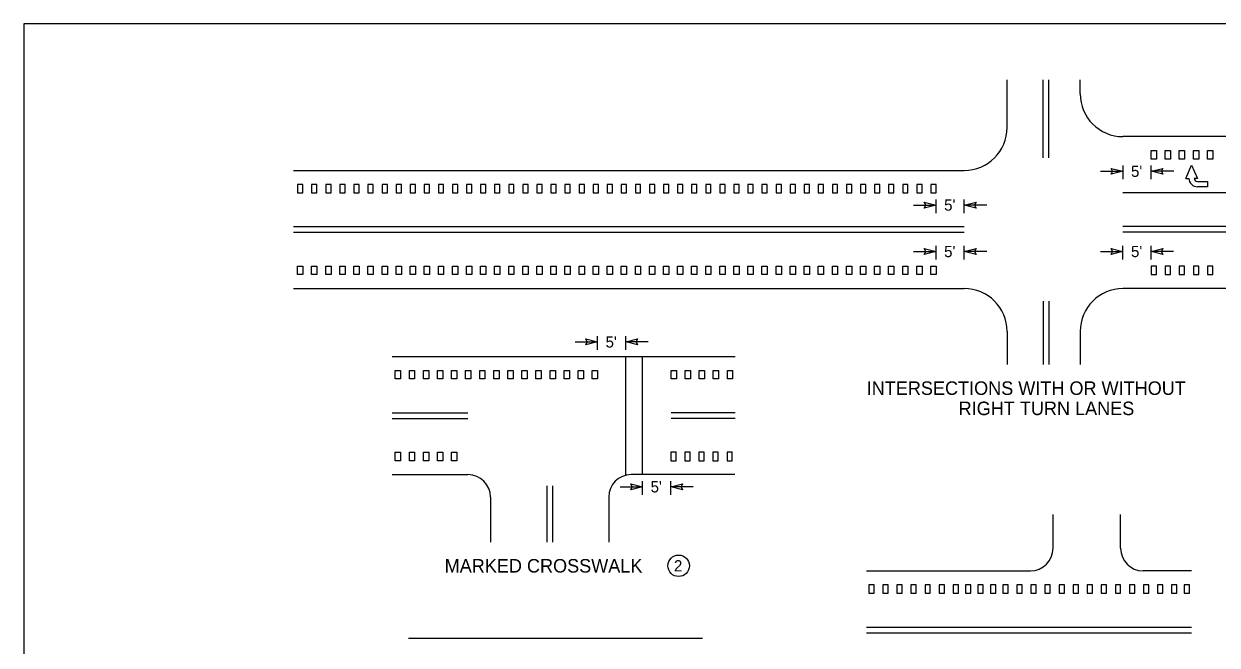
# Model space of a CAD drawing. Extents: x 0 to 1007, y -2 to 1000.
# Drawn here: x 0.79 to 26.44, y 11.17 to 24.53 of the extents above; entities that cross this region are included whole.
import ezdxf

# ---------------------------------------------------------------- set-up
doc = ezdxf.new("R2010")
doc.units = 0
doc.layers.add('Level 1', color=7, linetype='Continuous')

msp = doc.modelspace()

# ---------------------------------------------------------------- linework, layer by layer
at = {"layer": 'Level 1'}
for p, q in [((21.929, 22.295), (21.929, 23.323)), ((22.703, 21.644), (22.703, 23.323)), ((22.824, 21.644), (22.824, 23.323)), ((23.502, 23.021), (23.502, 23.323)), ((30.586, 22.101), (24.421, 22.101)), ((6.587, 21.375), (21.009, 21.375)), ((23.938, 21.356), (24.422, 21.356)), ((24.422, 21.183), (24.422, 21.477)), ((25.027, 21.183), (25.027, 21.477)), ((25.511, 21.356), (25.027, 21.356)), ((25.773, 21.203), (25.896, 21.487)), ((25.896, 21.487), (26.021, 21.203)), ((25.773, 21.203), (25.839, 21.203)), ((26.021, 21.203), (25.954, 21.203)), ((26.021, 21.136), (26.236, 21.136)), ((26.236, 21.136), (26.236, 21.021)), ((30.586, 20.891), (24.421, 20.891)), ((26.236, 21.021), (26.021, 21.021)), ((19.92, 20.63), (20.404, 20.63)), ((20.404, 20.457), (20.404, 20.751)), ((21.009, 20.457), (21.009, 20.751)), ((21.493, 20.63), (21.009, 20.63)), ((6.587, 20.165), (21.009, 20.165)), ((6.587, 20.044), (21.009, 20.044)), ((38.844, 20.165), (24.421, 20.165)), ((38.844, 20.044), (24.421, 20.044)), ((20.404, 19.458), (20.404, 19.752)), ((21.009, 19.458), (21.009, 19.752)), ((24.421, 19.458), (24.421, 19.752)), ((25.026, 19.458), (25.026, 19.752)), ((19.92, 19.631), (20.404, 19.631)), ((21.493, 19.631), (21.009, 19.631)), ((23.937, 19.631), (24.421, 19.631)), ((25.51, 19.631), (25.026, 19.631)), ((6.587, 18.834), (21.009, 18.834)), ((38.844, 18.834), (24.421, 18.834)), ((22.703, 18.565), (22.703, 17.201)), ((22.824, 18.565), (22.824, 17.201)), ((13.126, 17.513), (13.126, 17.807)), ((13.731, 17.513), (13.731, 17.807)), ((21.929, 17.914), (21.929, 17.201)), ((23.502, 17.914), (23.502, 17.201)), ((12.642, 17.686), (13.126, 17.686)), ((14.215, 17.686), (13.731, 17.686)), ((8.713, 17.373), (16.087, 17.373)), ((13.731, 14.817), (13.731, 17.373)), ((14.094, 14.832), (14.094, 17.373)), ((8.713, 16.163), (10.34, 16.163)), ((16.087, 16.163), (14.706, 16.163)), ((8.713, 16.042), (10.34, 16.042)), ((16.087, 16.042), (14.706, 16.042)), ((8.713, 14.832), (10.34, 14.832)), ((16.08, 14.832), (13.849, 14.832)), ((14.094, 14.398), (14.094, 14.692)), ((14.699, 14.398), (14.699, 14.692)), ((12.034, 14.59), (12.034, 13.38)), ((12.155, 14.59), (12.155, 13.38)), ((13.61, 14.571), (14.094, 14.571)), ((15.183, 14.571), (14.699, 14.571)), ((10.824, 14.348), (10.824, 13.38)), ((13.365, 14.348), (13.365, 13.38)), ((22.917, 13.248), (22.917, 13.974)), ((24.369, 13.248), (24.369, 13.974)), ((18.91, 12.764), (22.433, 12.764)), ((25.892, 12.764), (24.853, 12.764)), ((18.91, 11.554), (25.892, 11.554)), ((9.063, 11.316), (15.384, 11.316)), ((18.91, 11.433), (25.892, 11.433))]:
    msp.add_line(p, q, dxfattribs=at)
for points in [[(0.793, -2.174), (44.794, -2.174), (44.794, 24.526), (0.793, 24.526)], [(25.027, 21.801), (25.141, 21.801), (25.141, 21.617), (25.027, 21.617)], [(25.329, 21.801), (25.443, 21.801), (25.443, 21.617), (25.329, 21.617)], [(25.631, 21.801), (25.746, 21.801), (25.746, 21.617), (25.631, 21.617)], [(25.934, 21.801), (26.048, 21.801), (26.048, 21.617), (25.934, 21.617)], [(26.236, 21.801), (26.351, 21.801), (26.351, 21.617), (26.236, 21.617)], [(24.422, 21.356), (24.168, 21.292), (24.199, 21.356), (24.168, 21.419)], [(25.027, 21.356), (25.281, 21.419), (25.249, 21.356), (25.281, 21.292)], [(6.792, 21.075), (6.678, 21.075), (6.678, 20.891), (6.792, 20.891)], [(7.094, 21.075), (6.98, 21.075), (6.98, 20.891), (7.094, 20.891)], [(7.397, 21.075), (7.283, 21.075), (7.283, 20.891), (7.397, 20.891)], [(7.699, 21.075), (7.585, 21.075), (7.585, 20.891), (7.699, 20.891)], [(8.002, 21.075), (7.888, 21.075), (7.888, 20.891), (8.002, 20.891)], [(8.304, 21.075), (8.19, 21.075), (8.19, 20.891), (8.304, 20.891)], [(8.607, 21.075), (8.493, 21.075), (8.493, 20.891), (8.607, 20.891)], [(8.909, 21.075), (8.795, 21.075), (8.795, 20.891), (8.909, 20.891)], [(9.212, 21.075), (9.098, 21.075), (9.098, 20.891), (9.212, 20.891)], [(9.514, 21.075), (9.4, 21.075), (9.4, 20.891), (9.514, 20.891)], [(9.817, 21.075), (9.703, 21.075), (9.703, 20.891), (9.817, 20.891)], [(10.119, 21.075), (10.005, 21.075), (10.005, 20.891), (10.119, 20.891)], [(10.422, 21.075), (10.308, 21.075), (10.308, 20.891), (10.422, 20.891)], [(10.724, 21.075), (10.61, 21.075), (10.61, 20.891), (10.724, 20.891)], [(11.027, 21.075), (10.913, 21.075), (10.913, 20.891), (11.027, 20.891)], [(11.329, 21.075), (11.215, 21.075), (11.215, 20.891), (11.329, 20.891)], [(11.632, 21.075), (11.518, 21.075), (11.518, 20.891), (11.632, 20.891)], [(11.934, 21.075), (11.82, 21.075), (11.82, 20.891), (11.934, 20.891)], [(12.237, 21.075), (12.123, 21.075), (12.123, 20.891), (12.237, 20.891)], [(12.539, 21.075), (12.425, 21.075), (12.425, 20.891), (12.539, 20.891)], [(12.842, 21.075), (12.728, 21.075), (12.728, 20.891), (12.842, 20.891)], [(13.144, 21.075), (13.03, 21.075), (13.03, 20.891), (13.144, 20.891)], [(13.447, 21.075), (13.333, 21.075), (13.333, 20.891), (13.447, 20.891)], [(13.749, 21.075), (13.635, 21.075), (13.635, 20.891), (13.749, 20.891)], [(14.052, 21.075), (13.938, 21.075), (13.938, 20.891), (14.052, 20.891)], [(14.354, 21.075), (14.24, 21.075), (14.24, 20.891), (14.354, 20.891)], [(14.657, 21.075), (14.543, 21.075), (14.543, 20.891), (14.657, 20.891)], [(14.959, 21.075), (14.845, 21.075), (14.845, 20.891), (14.959, 20.891)], [(15.262, 21.075), (15.148, 21.075), (15.148, 20.891), (15.262, 20.891)], [(15.564, 21.075), (15.45, 21.075), (15.45, 20.891), (15.564, 20.891)], [(15.867, 21.075), (15.753, 21.075), (15.753, 20.891), (15.867, 20.891)], [(16.169, 21.075), (16.055, 21.075), (16.055, 20.891), (16.169, 20.891)], [(16.472, 21.075), (16.358, 21.075), (16.358, 20.891), (16.472, 20.891)], [(16.774, 21.075), (16.66, 21.075), (16.66, 20.891), (16.774, 20.891)], [(17.077, 21.075), (16.963, 21.075), (16.963, 20.891), (17.077, 20.891)], [(17.379, 21.075), (17.265, 21.075), (17.265, 20.891), (17.379, 20.891)], [(17.682, 21.075), (17.568, 21.075), (17.568, 20.891), (17.682, 20.891)], [(17.984, 21.075), (17.87, 21.075), (17.87, 20.891), (17.984, 20.891)], [(18.287, 21.075), (18.173, 21.075), (18.173, 20.891), (18.287, 20.891)], [(18.589, 21.075), (18.475, 21.075), (18.475, 20.891), (18.589, 20.891)], [(18.892, 21.075), (18.778, 21.075), (18.778, 20.891), (18.892, 20.891)], [(19.194, 21.075), (19.08, 21.075), (19.08, 20.891), (19.194, 20.891)], [(19.497, 21.075), (19.383, 21.075), (19.383, 20.891), (19.497, 20.891)], [(19.799, 21.075), (19.685, 21.075), (19.685, 20.891), (19.799, 20.891)], [(20.102, 21.075), (19.988, 21.075), (19.988, 20.891), (20.102, 20.891)], [(20.404, 21.075), (20.29, 21.075), (20.29, 20.891), (20.404, 20.891)], [(20.404, 20.63), (20.15, 20.566), (20.182, 20.63), (20.15, 20.693)], [(21.009, 20.63), (21.263, 20.693), (21.232, 20.63), (21.263, 20.566)], [(20.404, 19.631), (20.15, 19.568), (20.182, 19.631), (20.15, 19.695)], [(21.009, 19.631), (21.263, 19.695), (21.232, 19.631), (21.263, 19.568)], [(24.421, 19.631), (24.167, 19.568), (24.199, 19.631), (24.167, 19.695)], [(25.026, 19.631), (25.281, 19.695), (25.249, 19.631), (25.281, 19.568)], [(6.792, 19.134), (6.678, 19.134), (6.678, 19.318), (6.792, 19.318)], [(7.094, 19.134), (6.98, 19.134), (6.98, 19.318), (7.094, 19.318)], [(7.397, 19.134), (7.283, 19.134), (7.283, 19.318), (7.397, 19.318)], [(7.699, 19.134), (7.585, 19.134), (7.585, 19.318), (7.699, 19.318)], [(8.002, 19.134), (7.888, 19.134), (7.888, 19.318), (8.002, 19.318)], [(8.304, 19.134), (8.19, 19.134), (8.19, 19.318), (8.304, 19.318)], [(8.607, 19.134), (8.493, 19.134), (8.493, 19.318), (8.607, 19.318)], [(8.909, 19.134), (8.795, 19.134), (8.795, 19.318), (8.909, 19.318)], [(9.212, 19.134), (9.098, 19.134), (9.098, 19.318), (9.212, 19.318)], [(9.514, 19.134), (9.4, 19.134), (9.4, 19.318), (9.514, 19.318)], [(9.817, 19.134), (9.703, 19.134), (9.703, 19.318), (9.817, 19.318)], [(10.119, 19.134), (10.005, 19.134), (10.005, 19.318), (10.119, 19.318)], [(10.422, 19.134), (10.308, 19.134), (10.308, 19.318), (10.422, 19.318)], [(10.724, 19.134), (10.61, 19.134), (10.61, 19.318), (10.724, 19.318)], [(11.027, 19.134), (10.913, 19.134), (10.913, 19.318), (11.027, 19.318)], [(11.329, 19.134), (11.215, 19.134), (11.215, 19.318), (11.329, 19.318)], [(11.632, 19.134), (11.518, 19.134), (11.518, 19.318), (11.632, 19.318)], [(11.934, 19.134), (11.82, 19.134), (11.82, 19.318), (11.934, 19.318)], [(12.237, 19.134), (12.123, 19.134), (12.123, 19.318), (12.237, 19.318)], [(12.539, 19.134), (12.425, 19.134), (12.425, 19.318), (12.539, 19.318)], [(12.842, 19.134), (12.728, 19.134), (12.728, 19.318), (12.842, 19.318)], [(13.144, 19.134), (13.03, 19.134), (13.03, 19.318), (13.144, 19.318)], [(13.447, 19.134), (13.333, 19.134), (13.333, 19.318), (13.447, 19.318)], [(13.749, 19.134), (13.635, 19.134), (13.635, 19.318), (13.749, 19.318)], [(14.052, 19.134), (13.938, 19.134), (13.938, 19.318), (14.052, 19.318)], [(14.354, 19.134), (14.24, 19.134), (14.24, 19.318), (14.354, 19.318)], [(14.657, 19.134), (14.543, 19.134), (14.543, 19.318), (14.657, 19.318)], [(14.959, 19.134), (14.845, 19.134), (14.845, 19.318), (14.959, 19.318)], [(15.262, 19.134), (15.148, 19.134), (15.148, 19.318), (15.262, 19.318)], [(15.564, 19.134), (15.45, 19.134), (15.45, 19.318), (15.564, 19.318)], [(15.867, 19.134), (15.753, 19.134), (15.753, 19.318), (15.867, 19.318)], [(16.169, 19.134), (16.055, 19.134), (16.055, 19.318), (16.169, 19.318)], [(16.472, 19.134), (16.358, 19.134), (16.358, 19.318), (16.472, 19.318)], [(16.774, 19.134), (16.66, 19.134), (16.66, 19.318), (16.774, 19.318)], [(17.077, 19.134), (16.963, 19.134), (16.963, 19.318), (17.077, 19.318)], [(17.379, 19.134), (17.265, 19.134), (17.265, 19.318), (17.379, 19.318)], [(17.682, 19.134), (17.568, 19.134), (17.568, 19.318), (17.682, 19.318)], [(17.984, 19.134), (17.87, 19.134), (17.87, 19.318), (17.984, 19.318)], [(18.287, 19.134), (18.173, 19.134), (18.173, 19.318), (18.287, 19.318)], [(18.589, 19.134), (18.475, 19.134), (18.475, 19.318), (18.589, 19.318)], [(18.892, 19.134), (18.778, 19.134), (18.778, 19.318), (18.892, 19.318)], [(19.194, 19.134), (19.08, 19.134), (19.08, 19.318), (19.194, 19.318)], [(19.497, 19.134), (19.383, 19.134), (19.383, 19.318), (19.497, 19.318)], [(19.799, 19.134), (19.685, 19.134), (19.685, 19.318), (19.799, 19.318)], [(20.102, 19.134), (19.988, 19.134), (19.988, 19.318), (20.102, 19.318)], [(20.404, 19.134), (20.29, 19.134), (20.29, 19.318), (20.404, 19.318)], [(25.026, 19.134), (25.141, 19.134), (25.141, 19.318), (25.026, 19.318)], [(25.329, 19.134), (25.443, 19.134), (25.443, 19.318), (25.329, 19.318)], [(25.631, 19.134), (25.746, 19.134), (25.746, 19.318), (25.631, 19.318)], [(25.934, 19.134), (26.048, 19.134), (26.048, 19.318), (25.934, 19.318)], [(26.236, 19.134), (26.351, 19.134), (26.351, 19.318), (26.236, 19.318)], [(13.126, 17.686), (12.872, 17.623), (12.904, 17.686), (12.872, 17.75)], [(13.731, 17.686), (13.985, 17.75), (13.954, 17.686), (13.985, 17.623)], [(8.891, 16.889), (8.777, 16.889), (8.777, 17.073), (8.891, 17.073)], [(9.194, 16.889), (9.08, 16.889), (9.08, 17.073), (9.194, 17.073)], [(9.496, 16.889), (9.382, 16.889), (9.382, 17.073), (9.496, 17.073)], [(9.799, 16.889), (9.685, 16.889), (9.685, 17.073), (9.799, 17.073)], [(10.101, 16.889), (9.987, 16.889), (9.987, 17.073), (10.101, 17.073)], [(10.404, 16.889), (10.29, 16.889), (10.29, 17.073), (10.404, 17.073)], [(10.706, 16.889), (10.592, 16.889), (10.592, 17.073), (10.706, 17.073)], [(11.009, 16.889), (10.895, 16.889), (10.895, 17.073), (11.009, 17.073)], [(11.311, 16.889), (11.197, 16.889), (11.197, 17.073), (11.311, 17.073)], [(11.614, 16.889), (11.5, 16.889), (11.5, 17.073), (11.614, 17.073)], [(11.916, 16.889), (11.802, 16.889), (11.802, 17.073), (11.916, 17.073)], [(12.219, 16.889), (12.105, 16.889), (12.105, 17.073), (12.219, 17.073)], [(12.521, 16.889), (12.407, 16.889), (12.407, 17.073), (12.521, 17.073)], [(12.824, 16.889), (12.71, 16.889), (12.71, 17.073), (12.824, 17.073)], [(13.126, 16.889), (13.012, 16.889), (13.012, 17.073), (13.126, 17.073)], [(14.82, 16.889), (14.706, 16.889), (14.706, 17.073), (14.82, 17.073)], [(15.123, 16.889), (15.009, 16.889), (15.009, 17.073), (15.123, 17.073)], [(15.425, 16.889), (15.311, 16.889), (15.311, 17.073), (15.425, 17.073)], [(15.728, 16.889), (15.614, 16.889), (15.614, 17.073), (15.728, 17.073)], [(16.03, 16.889), (15.916, 16.889), (15.916, 17.073), (16.03, 17.073)], [(8.891, 15.132), (8.777, 15.132), (8.777, 15.316), (8.891, 15.316)], [(9.194, 15.132), (9.08, 15.132), (9.08, 15.316), (9.194, 15.316)], [(9.496, 15.132), (9.382, 15.132), (9.382, 15.316), (9.496, 15.316)], [(9.799, 15.132), (9.685, 15.132), (9.685, 15.316), (9.799, 15.316)], [(10.101, 15.132), (9.987, 15.132), (9.987, 15.316), (10.101, 15.316)], [(14.699, 15.132), (14.813, 15.132), (14.813, 15.316), (14.699, 15.316)], [(15.002, 15.132), (15.116, 15.132), (15.116, 15.316), (15.002, 15.316)], [(15.304, 15.132), (15.418, 15.132), (15.418, 15.316), (15.304, 15.316)], [(15.607, 15.132), (15.721, 15.132), (15.721, 15.316), (15.607, 15.316)], [(15.909, 15.132), (16.023, 15.132), (16.023, 15.316), (15.909, 15.316)], [(14.094, 14.571), (13.84, 14.507), (13.872, 14.571), (13.84, 14.634)], [(14.699, 14.571), (14.953, 14.634), (14.922, 14.571), (14.953, 14.507)], [(19.069, 12.464), (18.955, 12.464), (18.955, 12.28), (19.069, 12.28)], [(19.371, 12.464), (19.257, 12.464), (19.257, 12.28), (19.371, 12.28)], [(19.674, 12.464), (19.56, 12.464), (19.56, 12.28), (19.674, 12.28)], [(19.976, 12.464), (19.862, 12.464), (19.862, 12.28), (19.976, 12.28)], [(20.279, 12.464), (20.165, 12.464), (20.165, 12.28), (20.279, 12.28)], [(20.581, 12.464), (20.467, 12.464), (20.467, 12.28), (20.581, 12.28)], [(20.884, 12.464), (20.77, 12.464), (20.77, 12.28), (20.884, 12.28)], [(21.151, 12.464), (21.036, 12.464), (21.036, 12.28), (21.151, 12.28)], [(21.417, 12.464), (21.303, 12.464), (21.303, 12.28), (21.417, 12.28)], [(21.684, 12.464), (21.57, 12.464), (21.57, 12.28), (21.684, 12.28)], [(21.951, 12.464), (21.837, 12.464), (21.837, 12.28), (21.951, 12.28)], [(22.254, 12.464), (22.139, 12.464), (22.139, 12.28), (22.254, 12.28)], [(22.556, 12.464), (22.442, 12.464), (22.442, 12.28), (22.556, 12.28)], [(22.859, 12.464), (22.744, 12.464), (22.744, 12.28), (22.859, 12.28)], [(23.161, 12.464), (23.047, 12.464), (23.047, 12.28), (23.161, 12.28)], [(23.464, 12.464), (23.349, 12.464), (23.349, 12.28), (23.464, 12.28)], [(23.766, 12.464), (23.652, 12.464), (23.652, 12.28), (23.766, 12.28)], [(24.069, 12.464), (23.954, 12.464), (23.954, 12.28), (24.069, 12.28)], [(24.371, 12.464), (24.257, 12.464), (24.257, 12.28), (24.371, 12.28)], [(24.674, 12.464), (24.559, 12.464), (24.559, 12.28), (24.674, 12.28)], [(24.976, 12.464), (24.862, 12.464), (24.862, 12.28), (24.976, 12.28)], [(25.279, 12.464), (25.164, 12.464), (25.164, 12.28), (25.279, 12.28)], [(25.581, 12.464), (25.467, 12.464), (25.467, 12.28), (25.581, 12.28)], [(25.848, 12.464), (25.734, 12.464), (25.734, 12.28), (25.848, 12.28)]]:
    msp.add_lwpolyline(points, close=True, dxfattribs=at)
msp.add_circle((14.869, 12.872), 0.231, dxfattribs=at)
for centre, radius, start, end in [((24.421, 23.021), 0.92, 180, 270), ((21.009, 22.295), 0.92, 270, 0), ((26.021, 21.204), 0.182, 180, 270), ((26.021, 21.204), 0.0681, 180, 270), ((21.009, 17.914), 0.92, 0, 90), ((24.421, 17.914), 0.92, 90, 180), ((10.34, 14.348), 0.484, 0, 90), ((13.849, 14.348), 0.484, 90, 180), ((22.433, 13.248), 0.484, 270, 0), ((24.853, 13.248), 0.484, 180, 270)]:
    msp.add_arc(centre, radius, start, end, dxfattribs=at)

# ---------------------------------------------------------------- texts
for s, height, p in [("5'", 0.242, (24.593, 21.235)), ("5'", 0.242, (20.576, 20.509)), ("5'", 0.242, (20.576, 19.51)), ("5'", 0.242, (24.593, 19.51)), ("5'", 0.242, (13.298, 17.565)), ('INTERSECTIONS WITH OR WITHOUT', 0.2904, (18.912, 16.547)), ('RIGHT TURN LANES', 0.2904, (20.888, 16.112)), ("5'", 0.242, (14.266, 14.45)), ('MARKED CROSSWALK', 0.2904, (9.839, 12.727)), ('2', 0.242, (14.768, 12.751))]:
    msp.add_text(s, height=height, dxfattribs=at).set_placement(p)

doc.saveas('drawing.dxf')
